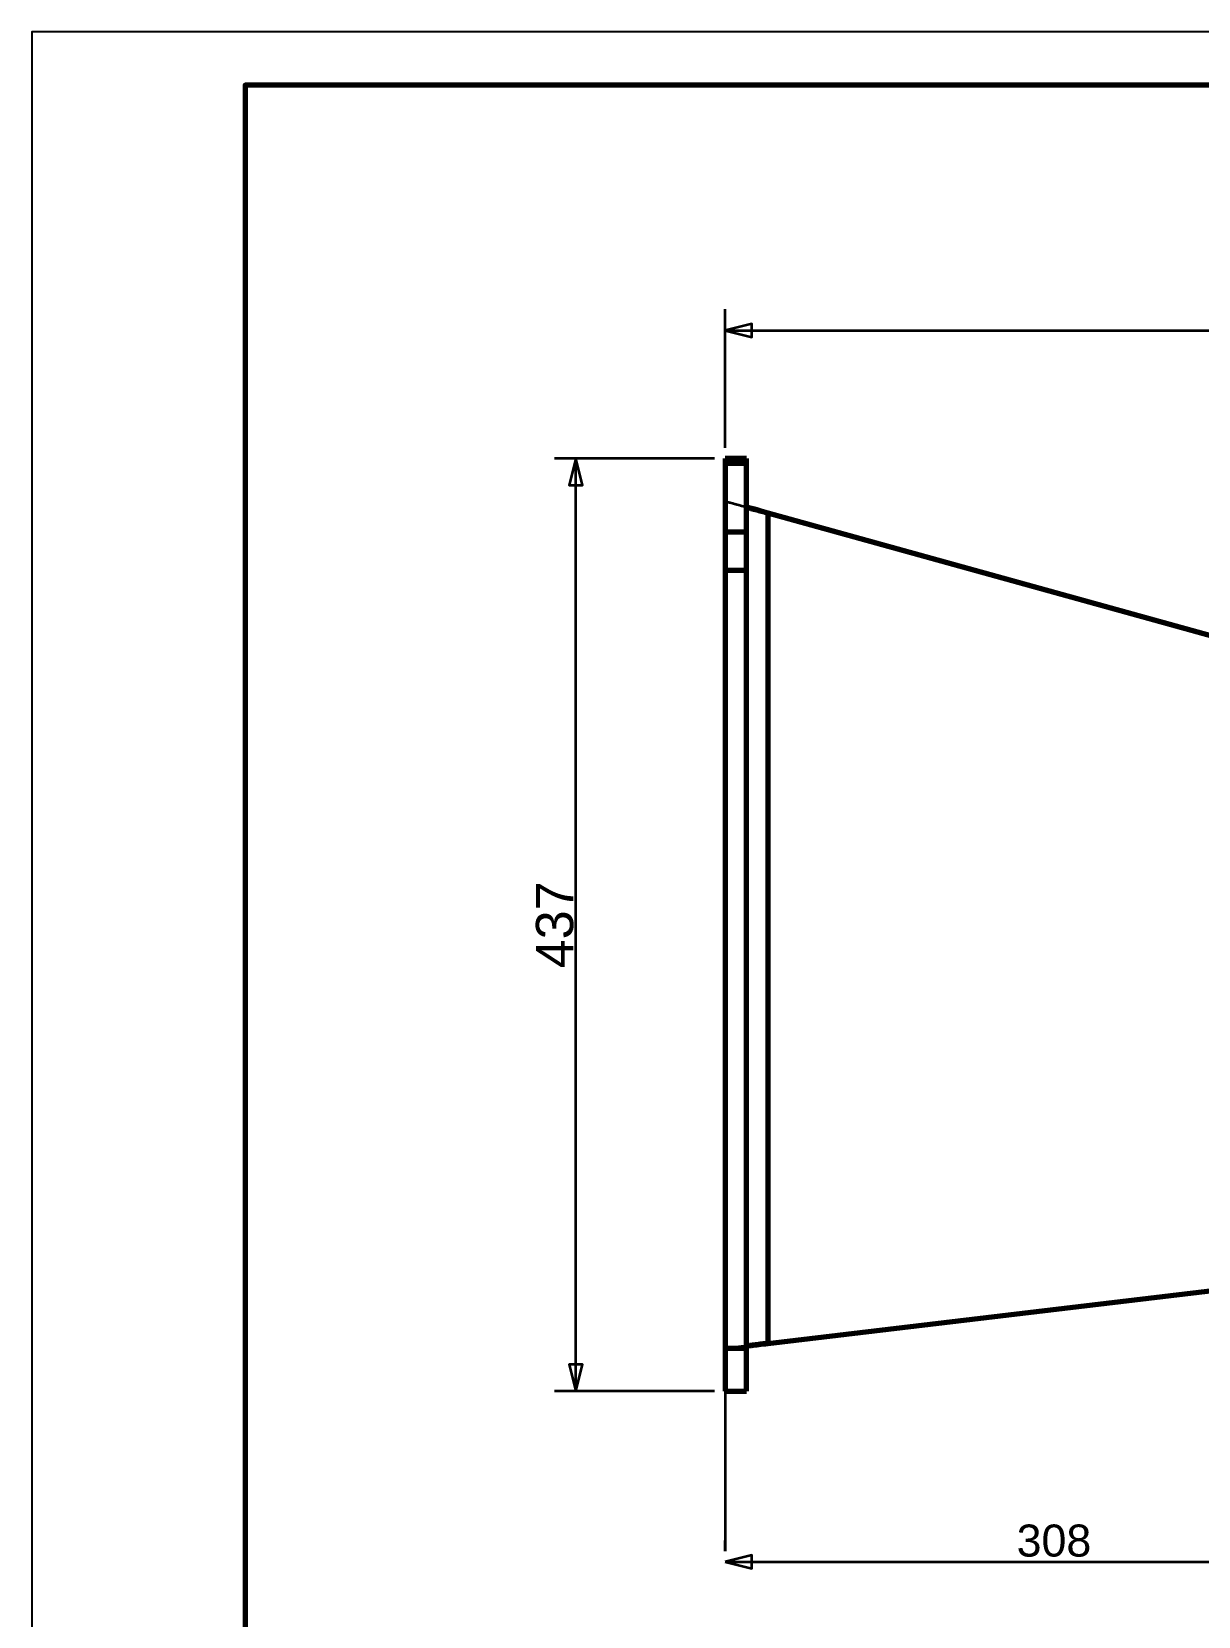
# Model space of a CAD drawing. Header units: millimetres. Extents: x 0 to 420, y 0 to 297.
# Drawn here: x 0 to 109.3, y 148.5 to 297 of the extents above; entities that cross this region are included whole.
import ezdxf
from ezdxf.enums import TextEntityAlignment as Align

# ---------------------------------------------------------------- set-up
doc = ezdxf.new("R2010")
doc.units = ezdxf.units.MM
doc.linetypes.add('DASHED', pattern=[1.524, 1.27, -0.254])
doc.styles.add('GOST', font='Arial')

msp = doc.modelspace()

# ---------------------------------------------------------------- linework, layer by layer
at = {"color": 7, "lineweight": 35}
for p, q in [((65, 258), (65, 271)), ((65, 269), (166, 269)), ((64, 257), (49, 257)), ((51, 169.6), (51, 257)), ((64, 169.6), (49, 169.6)), ((65, 169.6), (65, 154.6)), ((65, 154.6), (65, 155.6)), ((65, 153.6), (126.6, 153.6))]:
    msp.add_line(p, q, dxfattribs=at)
at = {"color": 1, "lineweight": 70}
for p, q in [((65, 257), (65, 257)), ((65, 257), (65, 256.99)), ((67, 257), (65, 257)), ((65, 256.99), (65, 256.98)), ((65, 256.98), (65, 256.96)), ((65, 256.96), (65, 256.95)), ((65, 256.95), (65, 256.92)), ((65, 256.92), (65, 256.89)), ((67, 256.99), (67, 257)), ((67, 257), (67, 257)), ((67, 256.98), (67, 256.99)), ((67, 256.96), (67, 256.98)), ((67, 256.95), (67, 256.96)), ((67, 256.92), (67, 256.95)), ((67, 256.89), (67, 256.92)), ((65, 256.89), (65, 256.86)), ((65, 256.86), (65, 256.82)), ((65, 256.82), (65, 256.78)), ((65, 256.78), (65, 256.74)), ((65, 256.74), (65, 256.69)), ((65, 256.69), (65, 256.63)), ((65, 256.63), (65, 256.58)), ((65, 256.58), (65, 250.11)), ((65, 256.58), (67, 256.58)), ((67, 256.86), (67, 256.89)), ((67, 256.82), (67, 256.86)), ((67, 256.78), (67, 256.82)), ((67, 256.74), (67, 256.78)), ((67, 256.69), (67, 256.74)), ((67, 256.63), (67, 256.69)), ((67, 256.58), (67, 256.63)), ((67, 250.11), (67, 256.58)), ((67.01, 252.44), (67, 252.45)), ((67, 252.45), (67.13, 252.41)), ((67.05, 252.43), (67.01, 252.44)), ((67.11, 252.41), (67.05, 252.43)), ((67.2, 252.39), (67.11, 252.41)), ((67.13, 252.41), (67.26, 252.37)), ((67.31, 252.36), (67.2, 252.39)), ((67.26, 252.37), (67.4, 252.33)), ((67.44, 252.32), (67.31, 252.36)), ((67.4, 252.33), (67.54, 252.3)), ((67.59, 252.28), (67.44, 252.32)), ((67.54, 252.3), (67.68, 252.26)), ((67.75, 252.24), (67.59, 252.28)), ((67.68, 252.26), (67.82, 252.22)), ((67.94, 252.19), (67.75, 252.24)), ((67.82, 252.22), (67.96, 252.18)), ((68.13, 252.13), (67.94, 252.19)), ((67.96, 252.18), (68.11, 252.14)), ((68.11, 252.14), (68.26, 252.1)), ((68.34, 252.07), (68.13, 252.13)), ((68.26, 252.1), (68.4, 252.06)), ((68.55, 252.01), (68.34, 252.07)), ((68.4, 252.06), (68.55, 252.02)), ((68.55, 252.02), (68.7, 251.97)), ((68.78, 251.95), (68.55, 252.01)), ((68.7, 251.97), (68.85, 251.93)), ((69, 251.89), (68.78, 251.95)), ((68.85, 251.93), (69, 251.89)), ((163.07, 225.81), (69, 251.89)), ((69, 251.89), (69, 174.08)), ((65, 250.11), (65, 249.95)), ((67, 250.11), (65, 250.11)), ((65, 249.95), (65, 249.78)), ((65, 249.78), (65, 249.58)), ((65, 249.58), (65, 249.37)), ((67, 249.95), (67, 250.11)), ((67, 249.78), (67, 249.95)), ((67, 249.58), (67, 249.78)), ((67, 249.37), (67, 249.58)), ((65, 249.37), (65, 249.14)), ((65, 249.14), (65, 248.89)), ((65, 248.89), (65, 248.63)), ((65, 248.63), (65, 248.36)), ((65, 248.36), (65, 248.07)), ((65, 248.07), (65, 247.77)), ((67, 249.14), (67, 249.37)), ((67, 248.89), (67, 249.14)), ((67, 248.63), (67, 248.89)), ((67, 248.36), (67, 248.63)), ((67, 248.07), (67, 248.36)), ((67, 247.77), (67, 248.07)), ((65, 247.77), (65, 247.47)), ((65, 247.47), (65, 247.16)), ((65, 247.16), (65, 246.84)), ((65, 246.84), (65, 246.53)), ((65, 246.53), (65, 173.6)), ((65, 246.53), (67, 246.53)), ((67, 247.47), (67, 247.77)), ((67, 247.16), (67, 247.47)), ((67, 246.84), (67, 247.16)), ((67, 246.53), (67, 246.84)), ((67, 173.6), (67, 246.53)), ((69, 174.08), (162.47, 185.18)), ((67.13, 173.85), (67, 173.84)), ((67, 173.84), (67.01, 173.84)), ((67.01, 173.84), (67.05, 173.84)), ((67.05, 173.84), (67.11, 173.85)), ((67.11, 173.85), (67.2, 173.86)), ((67.26, 173.87), (67.13, 173.85)), ((67.2, 173.86), (67.31, 173.87)), ((67.4, 173.89), (67.26, 173.87)), ((67.31, 173.87), (67.44, 173.89)), ((67.54, 173.9), (67.4, 173.89)), ((67.44, 173.89), (67.59, 173.91)), ((67.68, 173.92), (67.54, 173.9)), ((67.59, 173.91), (67.75, 173.93)), ((67.82, 173.94), (67.68, 173.92)), ((67.75, 173.93), (67.94, 173.95)), ((67.96, 173.95), (67.82, 173.94)), ((67.94, 173.95), (68.13, 173.97)), ((68.11, 173.97), (67.96, 173.95)), ((68.26, 173.99), (68.11, 173.97)), ((68.13, 173.97), (68.34, 174)), ((68.4, 174), (68.26, 173.99)), ((68.34, 174), (68.55, 174.02)), ((68.55, 174.02), (68.4, 174)), ((68.55, 174.02), (68.78, 174.05)), ((68.7, 174.04), (68.55, 174.02)), ((68.85, 174.06), (68.7, 174.04)), ((68.78, 174.05), (69, 174.08)), ((69, 174.08), (68.85, 174.06)), ((65, 173.6), (65, 173.15)), ((67, 173.6), (65, 173.6)), ((65, 173.15), (65, 172.71)), ((65, 172.71), (65, 172.28)), ((65, 172.28), (65, 171.86)), ((67, 173.15), (67, 173.6)), ((67, 172.71), (67, 173.15)), ((67, 172.28), (67, 172.71)), ((67, 171.86), (67, 172.28)), ((65, 171.86), (65, 171.47)), ((65, 171.47), (65, 171.11)), ((65, 171.11), (65, 170.77)), ((67, 171.47), (67, 171.86)), ((67, 171.11), (67, 171.47)), ((67, 170.77), (67, 171.11)), ((65, 170.77), (65, 170.47)), ((65, 170.47), (65, 170.21)), ((65, 170.21), (65, 170)), ((65, 170), (65, 169.82)), ((65, 169.82), (65, 169.7)), ((65, 169.7), (65, 169.63)), ((65, 169.63), (65, 169.6)), ((65, 169.6), (67, 169.6)), ((67, 170.47), (67, 170.77)), ((67, 170.21), (67, 170.47)), ((67, 170), (67, 170.21)), ((67, 169.82), (67, 170)), ((67, 169.7), (67, 169.82)), ((67, 169.63), (67, 169.7)), ((67, 169.6), (67, 169.63))]:
    msp.add_line(p, q, dxfattribs=at)
at = {"color": 5, "linetype": 'DASHED', "lineweight": 35}
for p, q in [((65, 257), (65, 253)), ((67, 257), (65, 257)), ((67, 252.45), (67, 257)), ((65, 253), (67, 252.45)), ((65, 253), (65.01, 253)), ((65, 253), (65, 173.6)), ((65.01, 253), (65.04, 252.99)), ((65.04, 252.99), (65.1, 252.97)), ((65.1, 252.97), (65.18, 252.95)), ((65.18, 252.95), (65.28, 252.92)), ((65.28, 252.92), (65.4, 252.89)), ((65.4, 252.89), (65.54, 252.85)), ((65.54, 252.85), (65.7, 252.81)), ((65.7, 252.81), (65.87, 252.76)), ((65.87, 252.76), (66.07, 252.7)), ((66.07, 252.7), (66.28, 252.65)), ((66.28, 252.65), (66.51, 252.58)), ((66.51, 252.58), (66.75, 252.52)), ((66.75, 252.52), (67, 252.45)), ((67, 173.84), (67, 252.45)), ((69, 251.89), (163.07, 225.81)), ((65, 250.89), (65, 250.9)), ((65, 250.9), (65, 250.87)), ((65, 250.87), (65, 250.89)), ((65, 250.84), (65, 250.87)), ((65, 250.87), (65, 250.79)), ((65, 250.79), (65, 250.84)), ((65, 250.73), (65, 250.79)), ((65, 250.79), (65, 250.66)), ((65, 250.66), (65, 250.73)), ((65, 250.58), (65, 250.66)), ((65, 250.66), (65, 250.49)), ((65, 250.49), (65, 250.58)), ((65, 250.39), (65, 250.49)), ((65, 250.49), (65, 250.28)), ((65, 250.28), (65, 250.39)), ((65, 250.16), (65, 250.28)), ((65, 250.28), (65, 250.04)), ((65, 250.04), (65, 250.16)), ((65, 249.92), (65, 250.04)), ((65, 250.04), (65, 249.8)), ((65, 249.8), (65, 249.92)), ((65, 249.8), (65, 249.56)), ((65, 249.68), (65, 249.8)), ((65, 249.56), (65, 249.68)), ((65, 249.56), (65, 249.32)), ((65, 249.44), (65, 249.56)), ((67, 250.87), (67, 250.9)), ((67, 250.9), (67, 250.89)), ((67, 250.89), (67, 250.87)), ((67, 250.79), (67, 250.87)), ((67, 250.87), (67, 250.84)), ((67, 250.84), (67, 250.79)), ((67, 250.66), (67, 250.79)), ((67, 250.79), (67, 250.73)), ((67, 250.73), (67, 250.66)), ((67, 250.49), (67, 250.66)), ((67, 250.66), (67, 250.58)), ((67, 250.58), (67, 250.49)), ((67, 250.28), (67, 250.49)), ((67, 250.49), (67, 250.39)), ((67, 250.39), (67, 250.28)), ((67, 250.04), (67, 250.28)), ((67, 250.28), (67, 250.16)), ((67, 250.16), (67, 250.04)), ((67, 249.8), (67, 250.04)), ((67, 250.04), (67, 249.92)), ((67, 249.92), (67, 249.8)), ((67, 249.8), (67, 249.68)), ((67, 249.56), (67, 249.8)), ((67, 249.68), (67, 249.56)), ((67, 249.56), (67, 249.44)), ((67, 249.32), (67, 249.56)), ((65, 249.32), (65, 249.44)), ((65, 249.32), (65, 249.11)), ((65, 249.21), (65, 249.32)), ((65, 249.11), (65, 249.21)), ((65, 249.11), (65, 248.94)), ((65, 249.02), (65, 249.11)), ((65, 248.94), (65, 249.02)), ((65, 248.94), (65, 248.81)), ((65, 248.87), (65, 248.94)), ((65, 248.81), (65, 248.87)), ((65, 248.81), (65, 248.73)), ((65, 248.76), (65, 248.81)), ((65, 248.73), (65, 248.76)), ((65, 248.73), (65, 248.7)), ((65, 248.71), (65, 248.73)), ((65, 248.7), (65, 248.71)), ((67, 249.44), (67, 249.32)), ((67, 249.32), (67, 249.21)), ((67, 249.11), (67, 249.32)), ((67, 249.21), (67, 249.11)), ((67, 249.11), (67, 249.02)), ((67, 248.94), (67, 249.11)), ((67, 249.02), (67, 248.94)), ((67, 248.94), (67, 248.87)), ((67, 248.81), (67, 248.94)), ((67, 248.87), (67, 248.81)), ((67, 248.81), (67, 248.76)), ((67, 248.73), (67, 248.81)), ((67, 248.76), (67, 248.73)), ((67, 248.73), (67, 248.71)), ((67, 248.7), (67, 248.73)), ((67, 248.71), (67, 248.7)), ((65, 238.78), (65, 238.8)), ((65, 238.8), (65, 238.74)), ((65, 238.74), (65, 238.78)), ((65, 238.66), (65, 238.74)), ((65, 238.74), (65, 238.55)), ((65, 238.55), (65, 238.66)), ((65, 238.42), (65, 238.55)), ((65, 238.55), (65, 238.25)), ((65, 238.25), (65, 238.42)), ((65, 238.07), (65, 238.25)), ((65, 238.25), (65, 237.86)), ((65, 237.86), (65, 238.07)), ((65, 237.63), (65, 237.86)), ((65, 237.86), (65, 237.38)), ((65, 237.38), (65, 237.63)), ((67, 238.74), (67, 238.8)), ((67, 238.8), (67, 238.78)), ((67, 238.78), (67, 238.74)), ((67, 238.55), (67, 238.74)), ((67, 238.74), (67, 238.66)), ((67, 238.66), (67, 238.55)), ((67, 238.25), (67, 238.55)), ((67, 238.55), (67, 238.42)), ((67, 238.42), (67, 238.25)), ((67, 237.86), (67, 238.25)), ((67, 238.25), (67, 238.07)), ((67, 238.07), (67, 237.86)), ((67, 237.38), (67, 237.86)), ((67, 237.86), (67, 237.63)), ((67, 237.63), (67, 237.38)), ((65, 237.13), (65, 237.38)), ((65, 237.38), (65, 236.86)), ((65, 236.86), (65, 237.13)), ((65, 236.58), (65, 236.86)), ((65, 236.86), (65, 236.3)), ((65, 236.3), (65, 236.58)), ((65, 236.3), (65, 235.74)), ((65, 236.02), (65, 236.3)), ((67, 236.86), (67, 237.38)), ((67, 237.38), (67, 237.13)), ((67, 237.13), (67, 236.86)), ((67, 236.3), (67, 236.86)), ((67, 236.86), (67, 236.58)), ((67, 236.58), (67, 236.3)), ((67, 236.3), (67, 236.02)), ((67, 235.74), (67, 236.3)), ((65, 235.74), (65, 236.02)), ((65, 235.74), (65, 235.22)), ((65, 235.47), (65, 235.74)), ((65, 235.22), (65, 235.47)), ((65, 235.22), (65, 234.74)), ((65, 234.97), (65, 235.22)), ((65, 234.74), (65, 234.97)), ((65, 234.74), (65, 234.35)), ((65, 234.53), (65, 234.74)), ((67, 236.02), (67, 235.74)), ((67, 235.74), (67, 235.47)), ((67, 235.22), (67, 235.74)), ((67, 235.47), (67, 235.22)), ((67, 235.22), (67, 234.97)), ((67, 234.74), (67, 235.22)), ((67, 234.97), (67, 234.74)), ((67, 234.74), (67, 234.53)), ((67, 234.35), (67, 234.74)), ((65, 234.35), (65, 234.53)), ((65, 234.35), (65, 234.05)), ((65, 234.18), (65, 234.35)), ((65, 234.05), (65, 234.18)), ((65, 234.05), (65, 233.86)), ((65, 233.94), (65, 234.05)), ((65, 233.86), (65, 233.94)), ((65, 233.86), (65, 233.8)), ((65, 233.82), (65, 233.86)), ((65, 233.8), (65, 233.82)), ((67, 234.53), (67, 234.35)), ((67, 234.35), (67, 234.18)), ((67, 234.05), (67, 234.35)), ((67, 234.18), (67, 234.05)), ((67, 234.05), (67, 233.94)), ((67, 233.86), (67, 234.05)), ((67, 233.94), (67, 233.86)), ((67, 233.86), (67, 233.82)), ((67, 233.8), (67, 233.86)), ((67, 233.82), (67, 233.8)), ((65, 225.89), (65, 225.9)), ((65, 225.9), (65, 225.87)), ((65, 225.87), (65, 225.89)), ((65, 225.84), (65, 225.87)), ((65, 225.87), (65, 225.79)), ((65, 225.79), (65, 225.84)), ((65, 225.73), (65, 225.79)), ((65, 225.79), (65, 225.66)), ((65, 225.66), (65, 225.73)), ((67, 225.87), (67, 225.9)), ((67, 225.9), (67, 225.89)), ((67, 225.89), (67, 225.87)), ((67, 225.79), (67, 225.87)), ((67, 225.87), (67, 225.84)), ((67, 225.84), (67, 225.79)), ((67, 225.66), (67, 225.79)), ((67, 225.79), (67, 225.73)), ((67, 225.73), (67, 225.66)), ((65, 225.58), (65, 225.66)), ((65, 225.66), (65, 225.49)), ((65, 225.49), (65, 225.58)), ((65, 225.39), (65, 225.49)), ((65, 225.49), (65, 225.28)), ((65, 225.28), (65, 225.39)), ((65, 225.16), (65, 225.28)), ((65, 225.28), (65, 225.04)), ((65, 225.04), (65, 225.16)), ((65, 224.92), (65, 225.04)), ((65, 225.04), (65, 224.8)), ((65, 224.8), (65, 224.92)), ((65, 224.8), (65, 224.56)), ((65, 224.68), (65, 224.8)), ((65, 224.56), (65, 224.68)), ((65, 224.56), (65, 224.32)), ((65, 224.44), (65, 224.56)), ((65, 224.32), (65, 224.44)), ((65, 224.32), (65, 224.11)), ((65, 224.21), (65, 224.32)), ((67, 225.49), (67, 225.66)), ((67, 225.66), (67, 225.58)), ((67, 225.58), (67, 225.49)), ((67, 225.28), (67, 225.49)), ((67, 225.49), (67, 225.39)), ((67, 225.39), (67, 225.28)), ((67, 225.04), (67, 225.28)), ((67, 225.28), (67, 225.16)), ((67, 225.16), (67, 225.04)), ((67, 224.8), (67, 225.04)), ((67, 225.04), (67, 224.92)), ((67, 224.92), (67, 224.8)), ((67, 224.8), (67, 224.68)), ((67, 224.56), (67, 224.8)), ((67, 224.68), (67, 224.56)), ((67, 224.56), (67, 224.44)), ((67, 224.32), (67, 224.56)), ((67, 224.44), (67, 224.32)), ((67, 224.32), (67, 224.21)), ((67, 224.11), (67, 224.32)), ((65, 224.11), (65, 224.21)), ((65, 224.11), (65, 223.94)), ((65, 224.02), (65, 224.11)), ((65, 223.94), (65, 224.02)), ((65, 223.94), (65, 223.81)), ((65, 223.87), (65, 223.94)), ((65, 223.81), (65, 223.87)), ((65, 223.81), (65, 223.73)), ((65, 223.76), (65, 223.81)), ((65, 223.73), (65, 223.76)), ((65, 223.73), (65, 223.7)), ((65, 223.71), (65, 223.73)), ((65, 223.7), (65, 223.71)), ((67, 224.21), (67, 224.11)), ((67, 224.11), (67, 224.02)), ((67, 223.94), (67, 224.11)), ((67, 224.02), (67, 223.94)), ((67, 223.94), (67, 223.87)), ((67, 223.81), (67, 223.94)), ((67, 223.87), (67, 223.81)), ((67, 223.81), (67, 223.76)), ((67, 223.73), (67, 223.81)), ((67, 223.76), (67, 223.73)), ((67, 223.73), (67, 223.71)), ((67, 223.7), (67, 223.73)), ((67, 223.71), (67, 223.7)), ((65, 197.89), (65, 197.9)), ((65, 197.9), (65, 197.87)), ((65, 197.87), (65, 197.89)), ((65, 197.84), (65, 197.87)), ((65, 197.87), (65, 197.79)), ((65, 197.79), (65, 197.84)), ((65, 197.73), (65, 197.79)), ((65, 197.79), (65, 197.66)), ((65, 197.66), (65, 197.73)), ((65, 197.58), (65, 197.66)), ((65, 197.66), (65, 197.49)), ((65, 197.49), (65, 197.58)), ((67, 197.87), (67, 197.9)), ((67, 197.9), (67, 197.89)), ((67, 197.89), (67, 197.87)), ((67, 197.79), (67, 197.87)), ((67, 197.87), (67, 197.84)), ((67, 197.84), (67, 197.79)), ((67, 197.66), (67, 197.79)), ((67, 197.79), (67, 197.73)), ((67, 197.73), (67, 197.66)), ((67, 197.49), (67, 197.66)), ((67, 197.66), (67, 197.58)), ((67, 197.58), (67, 197.49)), ((65, 197.39), (65, 197.49)), ((65, 197.49), (65, 197.28)), ((65, 197.28), (65, 197.39)), ((65, 197.16), (65, 197.28)), ((65, 197.28), (65, 197.04)), ((65, 197.04), (65, 197.16)), ((65, 196.92), (65, 197.04)), ((65, 197.04), (65, 196.8)), ((65, 196.8), (65, 196.92)), ((65, 196.8), (65, 196.56)), ((65, 196.68), (65, 196.8)), ((65, 196.56), (65, 196.68)), ((65, 196.56), (65, 196.32)), ((65, 196.44), (65, 196.56)), ((65, 196.32), (65, 196.44)), ((65, 196.32), (65, 196.11)), ((65, 196.21), (65, 196.32)), ((65, 196.11), (65, 196.21)), ((65, 196.11), (65, 195.94)), ((65, 196.02), (65, 196.11)), ((65, 195.94), (65, 196.02)), ((67, 197.28), (67, 197.49)), ((67, 197.49), (67, 197.39)), ((67, 197.39), (67, 197.28)), ((67, 197.04), (67, 197.28)), ((67, 197.28), (67, 197.16)), ((67, 197.16), (67, 197.04)), ((67, 196.8), (67, 197.04)), ((67, 197.04), (67, 196.92)), ((67, 196.92), (67, 196.8)), ((67, 196.8), (67, 196.68)), ((67, 196.56), (67, 196.8)), ((67, 196.68), (67, 196.56)), ((67, 196.56), (67, 196.44)), ((67, 196.32), (67, 196.56)), ((67, 196.44), (67, 196.32)), ((67, 196.32), (67, 196.21)), ((67, 196.11), (67, 196.32)), ((67, 196.21), (67, 196.11)), ((67, 196.11), (67, 196.02)), ((67, 195.94), (67, 196.11)), ((67, 196.02), (67, 195.94)), ((65, 195.94), (65, 195.81)), ((65, 195.87), (65, 195.94)), ((65, 195.81), (65, 195.87)), ((65, 195.81), (65, 195.73)), ((65, 195.76), (65, 195.81)), ((65, 195.73), (65, 195.76)), ((65, 195.73), (65, 195.7)), ((65, 195.71), (65, 195.73)), ((65, 195.7), (65, 195.71)), ((67, 195.94), (67, 195.87)), ((67, 195.81), (67, 195.94)), ((67, 195.87), (67, 195.81)), ((67, 195.81), (67, 195.76)), ((67, 195.73), (67, 195.81)), ((67, 195.76), (67, 195.73)), ((67, 195.73), (67, 195.71)), ((67, 195.7), (67, 195.73)), ((67, 195.71), (67, 195.7)), ((65, 186.38), (65, 186.4)), ((65, 186.4), (65, 186.34)), ((65, 186.34), (65, 186.38)), ((65, 186.26), (65, 186.34)), ((65, 186.34), (65, 186.15)), ((65, 186.15), (65, 186.26)), ((65, 186.02), (65, 186.15)), ((65, 186.15), (65, 185.85)), ((65, 185.85), (65, 186.02)), ((65, 185.67), (65, 185.85)), ((65, 185.85), (65, 185.46)), ((65, 185.46), (65, 185.67)), ((67, 186.34), (67, 186.4)), ((67, 186.4), (67, 186.38)), ((67, 186.38), (67, 186.34)), ((67, 186.15), (67, 186.34)), ((67, 186.34), (67, 186.26)), ((67, 186.26), (67, 186.15)), ((67, 185.85), (67, 186.15)), ((67, 186.15), (67, 186.02)), ((67, 186.02), (67, 185.85)), ((67, 185.46), (67, 185.85)), ((67, 185.85), (67, 185.67)), ((67, 185.67), (67, 185.46)), ((65, 185.23), (65, 185.46)), ((65, 185.46), (65, 184.98)), ((65, 184.98), (65, 185.23)), ((65, 184.73), (65, 184.98)), ((65, 184.98), (65, 184.46)), ((65, 184.46), (65, 184.73)), ((65, 184.18), (65, 184.46)), ((65, 184.46), (65, 183.9)), ((65, 183.9), (65, 184.18)), ((67, 184.98), (67, 185.46)), ((67, 185.46), (67, 185.23)), ((67, 185.23), (67, 184.98)), ((67, 184.46), (67, 184.98)), ((67, 184.98), (67, 184.73)), ((67, 184.73), (67, 184.46)), ((67, 183.9), (67, 184.46)), ((67, 184.46), (67, 184.18)), ((67, 184.18), (67, 183.9)), ((162.47, 185.18), (69, 174.08)), ((65, 183.9), (65, 183.34)), ((65, 183.62), (65, 183.9)), ((65, 183.34), (65, 183.62)), ((65, 183.34), (65, 182.82)), ((65, 183.07), (65, 183.34)), ((65, 182.82), (65, 183.07)), ((65, 182.82), (65, 182.34)), ((65, 182.57), (65, 182.82)), ((67, 183.9), (67, 183.62)), ((67, 183.34), (67, 183.9)), ((67, 183.62), (67, 183.34)), ((67, 183.34), (67, 183.07)), ((67, 182.82), (67, 183.34)), ((67, 183.07), (67, 182.82)), ((67, 182.82), (67, 182.57)), ((67, 182.34), (67, 182.82)), ((65, 182.34), (65, 182.57)), ((65, 182.34), (65, 181.95)), ((65, 182.13), (65, 182.34)), ((65, 181.95), (65, 182.13)), ((65, 181.95), (65, 181.65)), ((65, 181.78), (65, 181.95)), ((65, 181.65), (65, 181.78)), ((65, 181.65), (65, 181.46)), ((65, 181.54), (65, 181.65)), ((65, 181.46), (65, 181.54)), ((65, 181.46), (65, 181.4)), ((65, 181.42), (65, 181.46)), ((65, 181.4), (65, 181.42)), ((67, 182.57), (67, 182.34)), ((67, 182.34), (67, 182.13)), ((67, 181.95), (67, 182.34)), ((67, 182.13), (67, 181.95)), ((67, 181.95), (67, 181.78)), ((67, 181.65), (67, 181.95)), ((67, 181.78), (67, 181.65)), ((67, 181.65), (67, 181.54)), ((67, 181.46), (67, 181.65)), ((67, 181.54), (67, 181.46)), ((67, 181.46), (67, 181.42)), ((67, 181.4), (67, 181.46)), ((67, 181.42), (67, 181.4)), ((65, 177.89), (65, 177.9)), ((65, 177.9), (65, 177.87)), ((65, 177.87), (65, 177.89)), ((65, 177.84), (65, 177.87)), ((65, 177.87), (65, 177.79)), ((65, 177.79), (65, 177.84)), ((65, 177.73), (65, 177.79)), ((65, 177.79), (65, 177.66)), ((65, 177.66), (65, 177.73)), ((65, 177.58), (65, 177.66)), ((65, 177.66), (65, 177.49)), ((65, 177.49), (65, 177.58)), ((65, 177.39), (65, 177.49)), ((65, 177.49), (65, 177.28)), ((65, 177.28), (65, 177.39)), ((65, 177.16), (65, 177.28)), ((65, 177.28), (65, 177.04)), ((65, 177.04), (65, 177.16)), ((65, 176.92), (65, 177.04)), ((65, 177.04), (65, 176.8)), ((65, 176.8), (65, 176.92)), ((65, 176.8), (65, 176.56)), ((65, 176.68), (65, 176.8)), ((67, 177.87), (67, 177.9)), ((67, 177.9), (67, 177.89)), ((67, 177.89), (67, 177.87)), ((67, 177.79), (67, 177.87)), ((67, 177.87), (67, 177.84)), ((67, 177.84), (67, 177.79)), ((67, 177.66), (67, 177.79)), ((67, 177.79), (67, 177.73)), ((67, 177.73), (67, 177.66)), ((67, 177.49), (67, 177.66)), ((67, 177.66), (67, 177.58)), ((67, 177.58), (67, 177.49)), ((67, 177.28), (67, 177.49)), ((67, 177.49), (67, 177.39)), ((67, 177.39), (67, 177.28)), ((67, 177.04), (67, 177.28)), ((67, 177.28), (67, 177.16)), ((67, 177.16), (67, 177.04)), ((67, 176.8), (67, 177.04)), ((67, 177.04), (67, 176.92)), ((67, 176.92), (67, 176.8)), ((67, 176.8), (67, 176.68)), ((67, 176.56), (67, 176.8)), ((65, 176.56), (65, 176.68)), ((65, 176.56), (65, 176.32)), ((65, 176.44), (65, 176.56)), ((65, 176.32), (65, 176.44)), ((65, 176.32), (65, 176.11)), ((65, 176.21), (65, 176.32)), ((65, 176.11), (65, 176.21)), ((65, 176.11), (65, 175.94)), ((65, 176.02), (65, 176.11)), ((65, 175.94), (65, 176.02)), ((65, 175.94), (65, 175.81)), ((65, 175.87), (65, 175.94)), ((65, 175.81), (65, 175.87)), ((65, 175.81), (65, 175.73)), ((65, 175.76), (65, 175.81)), ((65, 175.73), (65, 175.76)), ((65, 175.73), (65, 175.7)), ((65, 175.71), (65, 175.73)), ((65, 175.7), (65, 175.71)), ((67, 176.68), (67, 176.56)), ((67, 176.56), (67, 176.44)), ((67, 176.32), (67, 176.56)), ((67, 176.44), (67, 176.32)), ((67, 176.32), (67, 176.21)), ((67, 176.11), (67, 176.32)), ((67, 176.21), (67, 176.11)), ((67, 176.11), (67, 176.02)), ((67, 175.94), (67, 176.11)), ((67, 176.02), (67, 175.94)), ((67, 175.94), (67, 175.87)), ((67, 175.81), (67, 175.94)), ((67, 175.87), (67, 175.81)), ((67, 175.81), (67, 175.76)), ((67, 175.73), (67, 175.81)), ((67, 175.76), (67, 175.73)), ((67, 175.73), (67, 175.71)), ((67, 175.7), (67, 175.73)), ((67, 175.71), (67, 175.7)), ((67, 173.84), (65, 173.6)), ((66.28, 173.75), (66.07, 173.73)), ((66.51, 173.78), (66.28, 173.75)), ((66.75, 173.81), (66.51, 173.78)), ((67, 173.84), (66.75, 173.81)), ((67, 169.6), (67, 173.84)), ((65.01, 173.6), (65, 173.6)), ((65, 173.6), (65, 169.6)), ((65.04, 173.61), (65.01, 173.6)), ((65.1, 173.61), (65.04, 173.61)), ((65.18, 173.62), (65.1, 173.61)), ((65.28, 173.63), (65.18, 173.62)), ((65.4, 173.65), (65.28, 173.63)), ((65.54, 173.66), (65.4, 173.65)), ((65.7, 173.68), (65.54, 173.66)), ((65.87, 173.7), (65.7, 173.68)), ((66.07, 173.73), (65.87, 173.7)), ((65, 169.6), (67, 169.6))]:
    msp.add_line(p, q, dxfattribs=at)
at = {"color": 7, "lineweight": 25}
msp.add_lwpolyline([(0, 0), (420, 0), (420, 297), (0, 297)], close=True, dxfattribs=at)
at = {"color": 7, "lineweight": 70}
msp.add_lwpolyline([(20, 5), (415, 5), (415, 292), (20, 292)], close=True, dxfattribs=at)
at = {"color": 7, "lineweight": 35}
for points in [[(65, 269), (67.5, 268.38), (67.5, 269.62)], [(51, 257), (50.38, 254.5), (51.62, 254.5)], [(51, 169.6), (51.62, 172.1), (50.38, 172.1)], [(65, 153.6), (67.5, 152.98), (67.5, 154.23)]]:
    msp.add_lwpolyline(points, close=True, dxfattribs=at)

# ---------------------------------------------------------------- texts
at = {"color": 7, "style": 'GOST'}
msp.add_text('437', height=3.5, rotation=90, dxfattribs=at).set_placement((49, 213.3), align=Align.MIDDLE)
msp.add_text('308', height=3, dxfattribs=at).set_placement((95.8, 155.6), align=Align.MIDDLE)

doc.saveas('drawing.dxf')
